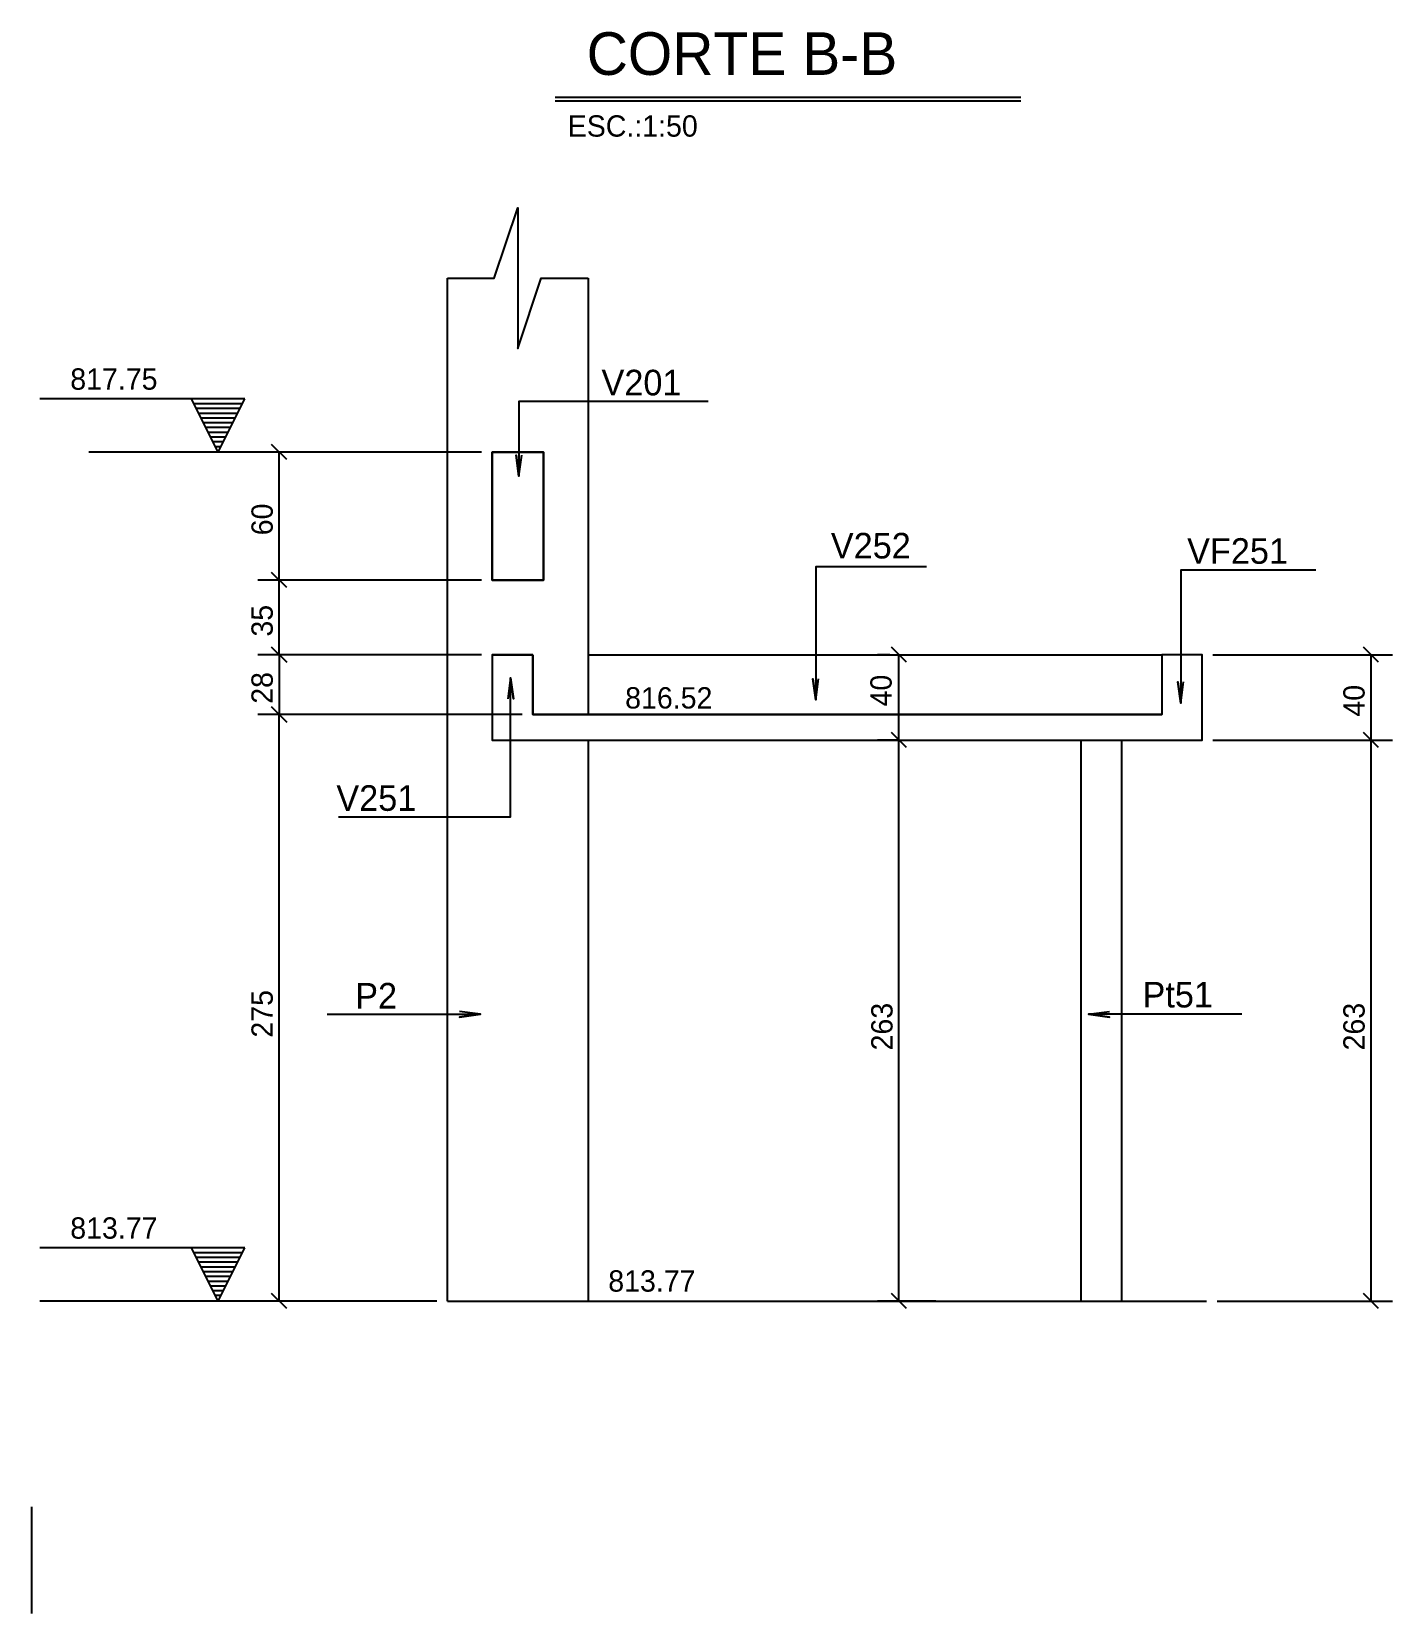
# Model space of a CAD drawing. Header units: metres. Extents: x 1416 to 7072, y 589 to 3962.
# Drawn here: x 4493 to 5131, y 589 to 1331 of the extents above; entities that cross this region are included whole.
import ezdxf

# ---------------------------------------------------------------- set-up
doc = ezdxf.new("R2010")
doc.units = ezdxf.units.M
for name, color, linetype in [('2', 2, 'Continuous'), ('3', 3, 'Continuous'), ('6', 6, 'Continuous'), ('8', 8, 'Continuous'), ('9', 9, 'Continuous')]:
    doc.layers.add(name, color=color, linetype=linetype)

msp = doc.modelspace()

# ---------------------------------------------------------------- linework, layer by layer
at = {"layer": '2', "linetype": 'Continuous'}
for p, q in [((4613.07007, 1130.146861), (4605.999002, 1137.217928)), ((4613.07007, 1070.146861), (4605.999002, 1077.217928)), ((4613.07007, 1070.146861), (4605.999002, 1077.217928)), ((4605.999002, 1042.217928), (4613.07007, 1035.146861)), ((4613.07007, 1035.146861), (4605.999002, 1042.217928)), ((4903.615769, 1035.146861), (4896.544702, 1042.217928)), ((5124.910403, 1035.146861), (5117.839335, 1042.217928)), ((4613.07007, 1007.146861), (4605.999002, 1014.217928)), ((4605.999002, 1014.217928), (4613.07007, 1007.146861)), ((4903.615769, 995.146861), (4896.544702, 1002.217928)), ((4903.615769, 995.146861), (4896.544702, 1002.217928)), ((5124.910403, 995.146861), (5117.839335, 1002.217928)), ((5124.910403, 995.146861), (5117.839335, 1002.217928)), ((4613.07007, 732.146861), (4605.999002, 739.217928)), ((4903.615769, 732.146861), (4896.544702, 739.217928)), ((5124.910403, 732.146861), (5117.839335, 739.217928))]:
    msp.add_line(p, q, dxfattribs=at)
at = {"layer": '3', "linetype": 'Continuous'}
for p, q in [((4688.388215, 735.682395), (4688.388215, 1215.232707)), ((4754.388215, 1215.232707), (4754.388215, 1010.682395)), ((4593.387969, 1158.682406), (4497.387989, 1158.682406)), ((4580.887969, 1133.682395), (4568.387945, 1158.682406)), ((4580.887969, 1133.682395), (4593.387969, 1158.682406)), ((4569.502743, 1156.452787), (4592.273219, 1156.452787)), ((4570.61754, 1154.22324), (4591.158422, 1154.22324)), ((4571.732338, 1151.993645), (4590.043672, 1151.993645)), ((4572.847088, 1149.764097), (4588.928874, 1149.764097)), ((4573.961886, 1147.53455), (4587.814077, 1147.534502)), ((4575.076683, 1145.304955), (4586.699327, 1145.304955)), ((4576.191481, 1143.075347), (4585.584529, 1143.075395)), ((4577.306278, 1140.84574), (4584.469731, 1140.8458)), ((4578.421076, 1138.616193), (4583.354934, 1138.616193)), ((4579.535826, 1136.386645), (4582.240112, 1136.386645)), ((4754.388215, 1038.682395), (5023.285214, 1038.682395)), ((4754.388215, 998.682395), (4754.388215, 735.682395)), ((4985.388215, 998.682395), (4985.388215, 735.682395)), ((5004.388215, 998.682395), (5004.388215, 735.682395)), ((4593.387969, 760.682406), (4497.387989, 760.682406)), ((4580.887969, 735.682395), (4568.387945, 760.682406)), ((4569.502743, 758.452787), (4592.273219, 758.452787)), ((4580.887969, 735.682395), (4593.387969, 760.682406)), ((4570.61754, 756.22324), (4591.158422, 756.22324)), ((4571.732338, 753.993645), (4590.043672, 753.993645)), ((4572.847088, 751.764097), (4588.928874, 751.764097)), ((4573.961886, 749.53455), (4587.814077, 749.534502)), ((4575.076683, 747.304955), (4586.699327, 747.304955)), ((4576.191481, 745.075347), (4585.584529, 745.075395)), ((4577.306278, 742.84574), (4584.469731, 742.8458)), ((4578.421076, 740.616193), (4583.354934, 740.616193)), ((4579.535826, 738.386645), (4582.240112, 738.386645)), ((4493.495857, 639.268607), (4493.495857, 589.269107))]:
    msp.add_line(p, q, dxfattribs=at)
at = {"layer": '6', "linetype": 'Continuous'}
for p, q in [((4738.871431, 1300.154798), (4957.13667, 1300.154798)), ((4738.871431, 1298.356758), (4957.13667, 1298.356758)), ((4709.388215, 1038.682395), (4728.388215, 1038.682395)), ((4709.388215, 1038.682395), (4709.388215, 998.682395)), ((4728.388215, 1038.682395), (4728.388215, 1010.682395)), ((5042.285214, 1038.682395), (5023.285214, 1038.682395)), ((5023.285214, 1038.682395), (5023.285214, 1010.682395)), ((5042.285214, 998.682395), (5042.285214, 1038.682395)), ((4728.388215, 1010.682395), (5023.285214, 1010.682395)), ((4709.388215, 998.682395), (5042.285214, 998.682395)), ((4688.388215, 735.682395), (5044.232069, 735.682395))]:
    msp.add_line(p, q, dxfattribs=at)
msp.add_lwpolyline([(4709.388215, 1133.682395), (4709.388215, 1073.682395), (4733.388215, 1073.682395), (4733.388215, 1133.682395), (4709.388215, 1133.682395)], dxfattribs=at)
at = {"layer": '8', "linetype": 'Continuous'}
for points in [[(4733.388215, 1133.682395), (4733.388215, 1073.682395), (4709.388215, 1073.682395), (4709.388215, 1133.682395), (4733.388215, 1133.682395)], [(4728.388215, 1038.682395), (4709.388215, 1038.682395), (4709.388215, 998.682395), (5042.285214, 998.682395), (5042.285214, 1038.682395), (5023.285214, 1038.682395), (5023.285214, 1010.682395), (4728.388215, 1010.682395), (4728.388215, 1038.682395)]]:
    msp.add_lwpolyline(points, dxfattribs=at)
at = {"layer": '9', "linetype": 'Continuous'}
for p, q in [((4704.388215, 1133.682395), (4520.230872, 1133.682395)), ((4704.388215, 1133.682395), (4599.534536, 1133.682395)), ((4609.534536, 1073.682395), (4609.534536, 1133.682395)), ((4704.388215, 1073.682395), (4599.534536, 1073.682395)), ((4609.534536, 1038.682395), (4609.534536, 1073.682395)), ((4704.388215, 1038.682395), (4599.534536, 1038.682395)), ((4699.388215, 1038.682395), (4599.534536, 1038.682395)), ((4609.534536, 1038.682395), (4609.534536, 1010.682395)), ((4895.833603, 1038.682395), (4890.080236, 1038.682395)), ((4900.080236, 998.682395), (4900.080236, 1038.682395)), ((5047.285214, 1038.682395), (5131.374869, 1038.682395)), ((5121.374869, 998.682395), (5121.374869, 1038.682395)), ((4723.388215, 1010.682395), (4599.534536, 1010.682395)), ((4625.996159, 1010.682395), (4599.534536, 1010.682395)), ((4609.534536, 735.682395), (4609.534536, 1010.682395)), ((4900.156766, 998.682395), (4890.080236, 998.682395)), ((4900.080236, 735.682395), (4900.080236, 998.682395)), ((5047.285214, 998.682395), (5131.374869, 998.682395)), ((5121.374869, 735.682395), (5121.374869, 998.682395)), ((4683.388215, 735.682395), (4497.387989, 735.682395)), ((4917.290054, 735.682395), (4890.080236, 735.682395)), ((5049.232069, 735.682395), (5131.374869, 735.682395))]:
    msp.add_line(p, q, dxfattribs=at)
for points in [[(4688.388215, 1215.232707), (4710.388257, 1215.232707), (4721.388215, 1248.232707), (4721.388215, 1182.232709), (4732.388236, 1215.232707), (4754.388215, 1215.232707)], [(4810.624756, 1157.459635), (4721.910103, 1157.459635), (4721.910103, 1122.351099), (4720.604841, 1132.265547), (4721.910103, 1122.351099), (4723.215365, 1132.265547)], [(4913.06034, 1079.881825), (4861.055163, 1079.881825), (4861.055163, 1017.543005), (4859.749901, 1027.457454), (4861.055163, 1017.543005), (4862.360425, 1027.457454)], [(5095.566107, 1078.352577), (5032.14035, 1078.352577), (5032.14035, 1016.013757), (5030.835089, 1025.928206), (5032.14035, 1016.013757), (5033.445612, 1025.928206)], [(4637.389553, 962.737291), (4718.009155, 962.737291), (4718.009155, 1027.869918), (4719.314417, 1017.955469), (4718.009155, 1027.869918), (4716.703893, 1017.955469)], [(4632.008107, 870.13154), (4703.910081, 870.13154), (4693.995633, 868.826278), (4703.910081, 870.13154), (4693.995633, 871.436802)], [(5060.768323, 870.13154), (4988.866349, 870.13154), (4998.780797, 868.826278), (4988.866349, 870.13154), (4998.780797, 871.436802)]]:
    msp.add_lwpolyline(points, dxfattribs=at)

# ---------------------------------------------------------------- texts
at = {"layer": '2', "linetype": 'Continuous'}
msp.add_text('ESC.:1:50', height=10, dxfattribs=at).set_placement((4744.810069, 1281.573539))
for s, p in [('60', (4606.534536, 1094.682395)), ('35', (4606.534536, 1047.182395)), ('28', (4606.534536, 1015.682395)), ('40', (4896.666489, 1014.440479)), ('40', (5118.374869, 1009.682395)), ('275', (4606.534536, 859.182395)), ('263', (4897.080236, 853.182395)), ('263', (5118.374869, 853.182395))]:
    msp.add_text(s, height=10, rotation=90, dxfattribs=at).set_placement(p)
at = {"layer": '3', "linetype": 'Continuous'}
for s, height, p in [('817.75', 10, (4511.603133, 1162.933946)), ('V201', 12, (4760.648337, 1160.276891)), ('V252', 12, (4868.138386, 1083.812037)), ('VF251', 12, (5035.164874, 1081.32195)), ('816.52', 10, (4771.724456, 1013.474803)), ('V251', 12, (4636.337557, 965.501756)), ('P2', 12, (4645.165363, 872.809795)), ('Pt51', 12, (5014.246624, 873.315981)), ('813.77', 10, (4511.603133, 764.933946)), ('813.77', 10, (4763.805284, 740.102143))]:
    msp.add_text(s, height=height, dxfattribs=at).set_placement(p)
at = {"layer": '6', "linetype": 'Continuous'}
msp.add_text('CORTE B-B', height=20, dxfattribs=at).set_placement((4753.68362, 1310.50516))

doc.saveas('drawing.dxf')
